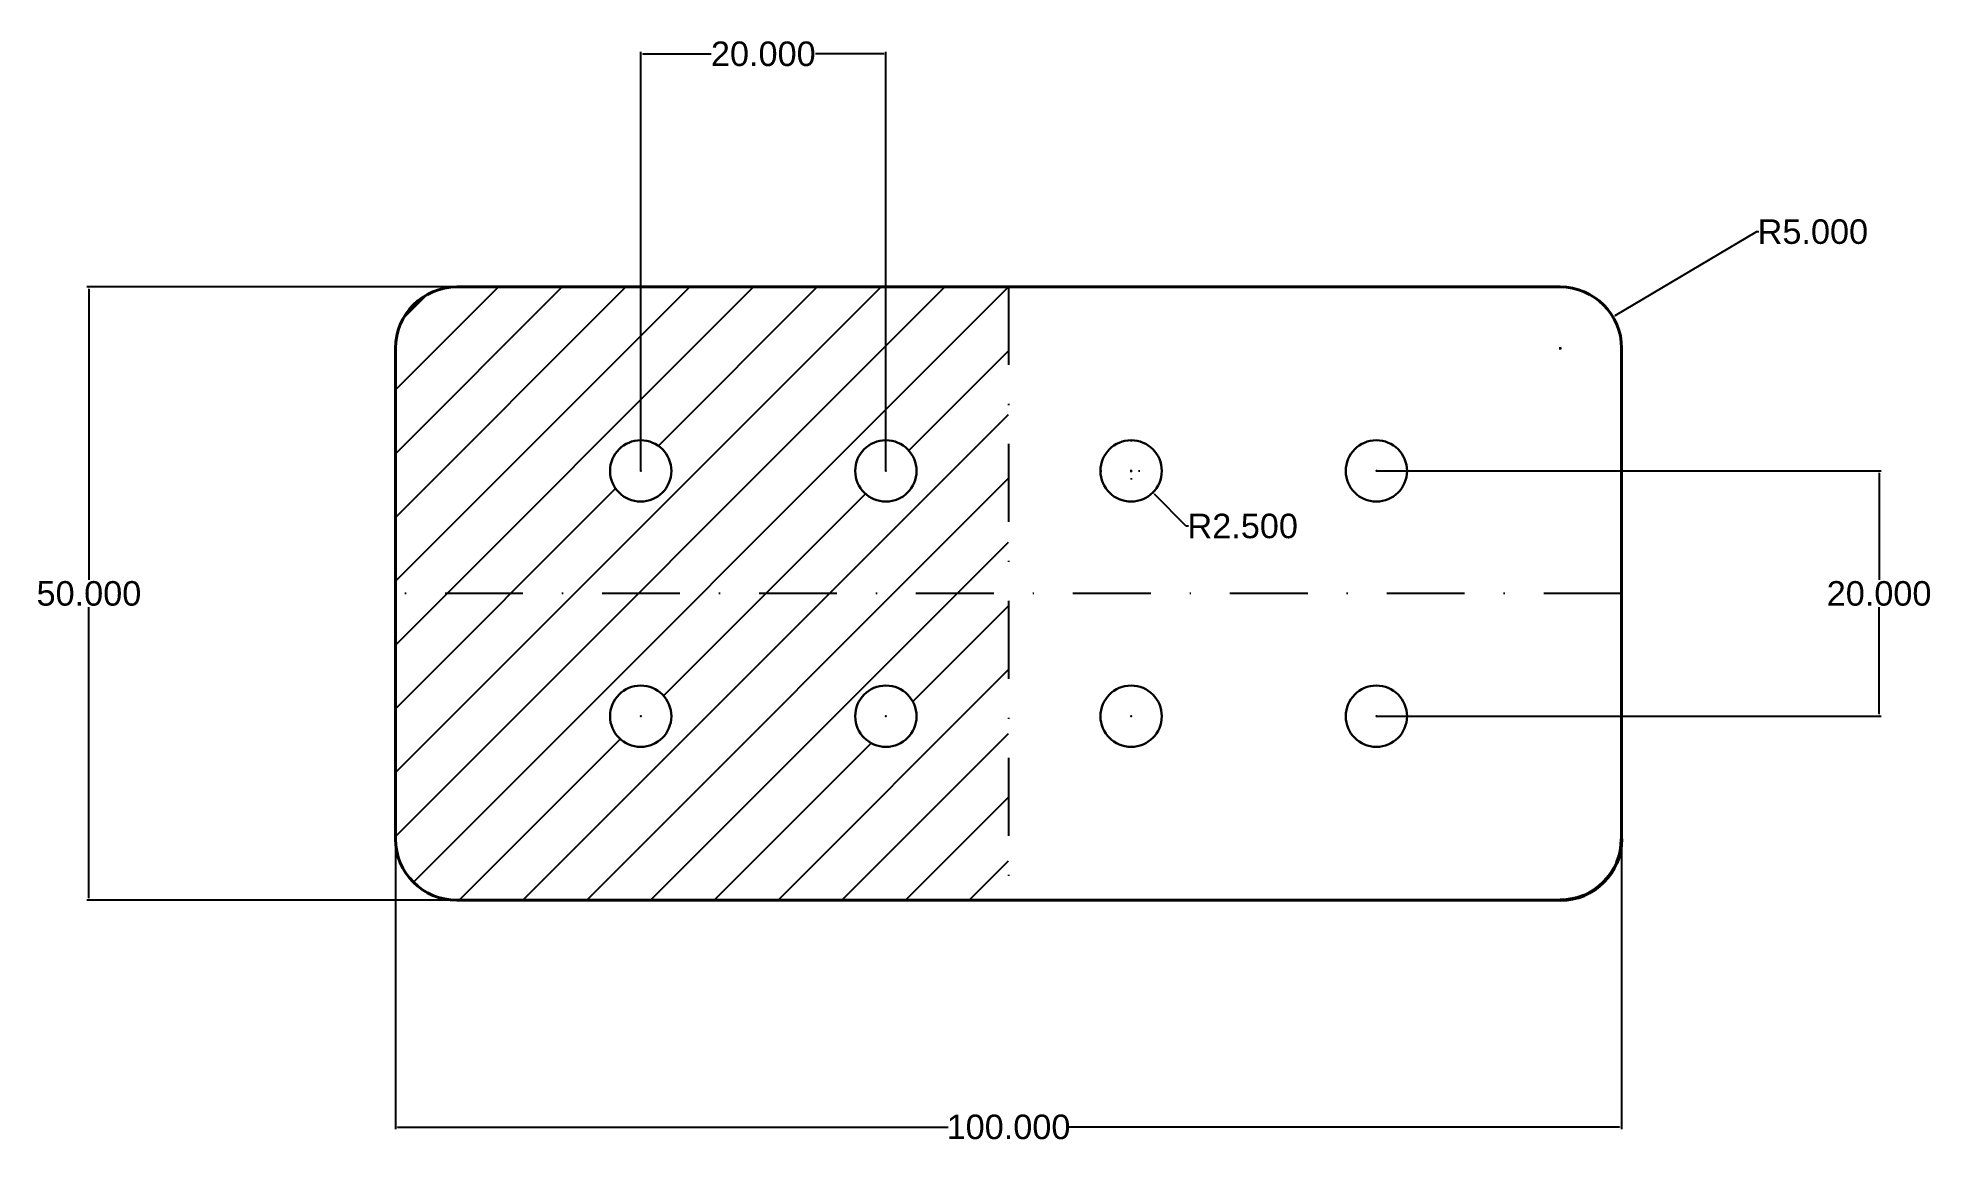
# Model space of a CAD drawing. Header units: inches. Extents: x 132 to 286, y 65 to 155.
import ezdxf

# ---------------------------------------------------------------- set-up
doc = ezdxf.new("R2010")
doc.units = ezdxf.units.IN
doc.header["$MEASUREMENT"] = 0
for name, pattern in [('ACAD_ISO07W100', [3, 0, -3]), ('DASHDOT2', [12.7, 6.35, -3.175, 0, -3.175]), ('DASHED2', [9.525, 6.35, -3.175])]:
    doc.linetypes.add(name, pattern=pattern)
doc.styles.get("Standard").update_dxf_attribs({"font": 'arial.ttf'})
doc.dimstyles.get("Standard").update_dxf_attribs({"dimtxt": 2, "dimasz": 0.18, "dimexe": 0.18, "dimexo": 0.0625, "dimgap": 0.09, "dimtad": 0, "dimtih": 1, "dimtoh": 1, "dimdec": 3, "dimzin": 0, "dimdsep": 46, "dimtxsty": 'Standard', "dimcen": 0.09, "dimclrd": 1, "dimclrt": 5, "dimadec": 0, "dimazin": 0, "dimtfac": 1, "dimtdec": 3, "dimtofl": 0, "dimtmove": 0, "dimatfit": 3, "dimfxl": 1, "dimtolj": 1, "dimtzin": 0, "dimarcsym": 0})

# ---------------------------------------------------------------- blocks, each defined once
blk = doc.blocks.new('*D15')
at = {"color": 0, "lineweight": -2, "transparency": 16777216}
for p, q in [((181, 119.56), (181, 153.68)), ((201, 119.56), (201, 153.68))]:
    blk.add_line(p, q, dxfattribs=at)
at = {"color": 1, "lineweight": -2, "transparency": 16777216}
for p, q in [((181.18, 153.5), (186.74, 153.5)), ((200.82, 153.5), (195.26, 153.5))]:
    blk.add_line(p, q, dxfattribs=at)
at = {"color": 1, "transparency": 16777216}
for points in [[(181.18, 153.53), (181.18, 153.47), (181, 153.5)], [(200.82, 153.53), (200.82, 153.47), (201, 153.5)]]:
    blk.add_solid(points, dxfattribs=at)
at = {"layer": 'Defpoints', "color": 0, "transparency": 16777216}
for p in [(201, 153.5), (181, 119.5), (201, 119.5)]:
    blk.add_point(p, dxfattribs=at)
at = {"color": 5, "transparency": 16777216, "insert": (191, 153.5), "char_height": 2, "attachment_point": 5}
blk.add_mtext('\\A1;20.000', dxfattribs=at)
blk = doc.blocks.new('*D16')
at = {"color": 0, "lineweight": -2, "transparency": 16777216}
for p, q in [((220.91, 119.5), (221.09, 119.5)), ((221, 119.41), (221, 119.59))]:
    blk.add_line(p, q, dxfattribs=at)
at = {"color": 1, "lineweight": -2, "transparency": 16777216}
for p, q in [((225.5, 115), (222.9, 117.6)), ((225.68, 115), (225.5, 115))]:
    blk.add_line(p, q, dxfattribs=at)
at = {"color": 1, "transparency": 16777216}
blk.add_solid([(222.92, 117.63), (222.87, 117.58), (222.77, 117.73)], dxfattribs=at)
at = {"layer": 'Defpoints', "color": 0, "transparency": 16777216}
for p in [(221, 119.5), (222.77, 117.73)]:
    blk.add_point(p, dxfattribs=at)
at = {"color": 5, "transparency": 16777216, "insert": (230.1, 115), "char_height": 2, "attachment_point": 5}
blk.add_mtext('\\A1;R2.500', dxfattribs=at)
blk = doc.blocks.new('*D17')
at = {"color": 1, "lineweight": -2, "transparency": 16777216}
for p, q in [((272, 139), (260.45, 132.14)), ((272.18, 139), (272, 139))]:
    blk.add_line(p, q, dxfattribs=at)
at = {"color": 0, "lineweight": -2, "transparency": 16777216}
for p, q in [((255.91, 129.5), (256.09, 129.5)), ((256, 129.41), (256, 129.59))]:
    blk.add_line(p, q, dxfattribs=at)
at = {"color": 1, "transparency": 16777216}
blk.add_solid([(260.44, 132.17), (260.47, 132.12), (260.3, 132.05)], dxfattribs=at)
at = {"layer": 'Defpoints', "color": 0, "transparency": 16777216}
for p in [(260.3, 132.05), (256, 129.5)]:
    blk.add_point(p, dxfattribs=at)
at = {"color": 5, "transparency": 16777216, "insert": (276.6, 139), "char_height": 2, "attachment_point": 5}
blk.add_mtext('\\A1;R5.000', dxfattribs=at)
blk = doc.blocks.new('*D18')
at = {"color": 0, "lineweight": -2, "transparency": 16777216}
for p, q in [((241.06, 119.5), (282.18, 119.5)), ((241.06, 99.5), (282.18, 99.5))]:
    blk.add_line(p, q, dxfattribs=at)
at = {"color": 1, "lineweight": -2, "transparency": 16777216}
for p, q in [((282, 119.32), (282, 110.61)), ((282, 99.68), (282, 108.39))]:
    blk.add_line(p, q, dxfattribs=at)
at = {"color": 1, "transparency": 16777216}
for points in [[(281.97, 119.32), (282.03, 119.32), (282, 119.5)], [(281.97, 99.68), (282.03, 99.68), (282, 99.5)]]:
    blk.add_solid(points, dxfattribs=at)
at = {"layer": 'Defpoints', "color": 0, "transparency": 16777216}
for p in [(241, 119.5), (241, 99.5), (282, 99.5)]:
    blk.add_point(p, dxfattribs=at)
at = {"color": 5, "transparency": 16777216, "insert": (282, 109.5), "char_height": 2, "attachment_point": 5}
blk.add_mtext('\\A1;20.000', dxfattribs=at)
blk = doc.blocks.new('*D19')
at = {"color": 0, "lineweight": -2, "transparency": 16777216}
for p, q in [((161, 89.44), (161, 65.82)), ((261, 89.44), (261, 65.82))]:
    blk.add_line(p, q, dxfattribs=at)
at = {"color": 1, "lineweight": -2, "transparency": 16777216}
for p, q in [((161.18, 66), (206.08, 66)), ((260.82, 66), (215.92, 66))]:
    blk.add_line(p, q, dxfattribs=at)
at = {"color": 1, "transparency": 16777216}
for points in [[(161.18, 66.03), (161.18, 65.97), (161, 66)], [(260.82, 66.03), (260.82, 65.97), (261, 66)]]:
    blk.add_solid(points, dxfattribs=at)
at = {"layer": 'Defpoints', "color": 0, "transparency": 16777216}
for p in [(161, 89.5), (261, 89.5), (261, 66)]:
    blk.add_point(p, dxfattribs=at)
at = {"color": 5, "transparency": 16777216, "insert": (211, 66), "char_height": 2, "attachment_point": 5}
blk.add_mtext('\\A1;100.000', dxfattribs=at)
blk = doc.blocks.new('*D20')
at = {"color": 0, "lineweight": -2, "transparency": 16777216}
for p, q in [((165.94, 134.5), (135.82, 134.5)), ((165.94, 84.5), (135.82, 84.5))]:
    blk.add_line(p, q, dxfattribs=at)
at = {"color": 1, "lineweight": -2, "transparency": 16777216}
for p, q in [((136, 134.32), (136, 110.61)), ((136, 84.68), (136, 108.39))]:
    blk.add_line(p, q, dxfattribs=at)
at = {"color": 1, "transparency": 16777216}
for points in [[(135.97, 134.32), (136.03, 134.32), (136, 134.5)], [(135.97, 84.68), (136.03, 84.68), (136, 84.5)]]:
    blk.add_solid(points, dxfattribs=at)
at = {"layer": 'Defpoints', "color": 0, "transparency": 16777216}
for p in [(166, 134.5), (136, 84.5), (166, 84.5)]:
    blk.add_point(p, dxfattribs=at)
at = {"color": 5, "transparency": 16777216, "insert": (136, 109.5), "char_height": 2, "attachment_point": 5}
blk.add_mtext('\\A1;50.000', dxfattribs=at)

msp = doc.modelspace()

# ---------------------------------------------------------------- hatches: boundary and pattern name
h = msp.add_hatch()
h.set_pattern_fill('JIS_WOOD', color=256, scale=5.2)
h.set_pattern_definition([(45, (151, 74.5), (-2.6, 2.6), [])])
edge = h.paths.add_edge_path(flags=16)
edge.add_arc((201, 119.5), 2.5, 0, 360)
edge = h.paths.add_edge_path(flags=16)
edge.add_arc((201, 99.5), 2.5, 0, 360)
edge = h.paths.add_edge_path(flags=16)
edge.add_arc((181, 99.5), 2.5, 0, 360)
edge = h.paths.add_edge_path(flags=16)
edge.add_arc((181, 119.5), 2.5, 0, 360)
edge = h.paths.add_edge_path()
edge.add_line((166, 134.5), (211, 134.5))
edge.add_line((211, 134.5), (211, 84.5))
edge.add_line((211, 84.5), (166, 84.5))
edge.add_arc((166, 89.5), 5, 180, 270, ccw=False)
edge.add_line((161, 89.5), (161, 109.5))
edge.add_line((161, 109.5), (161, 129.5))
edge.add_arc((166, 129.5), 5, 90, 180, ccw=False)

# ---------------------------------------------------------------- linework, layer by layer
at = {"lineweight": 40, "ltscale": 2}
for p, q in [((166, 134.5), (211, 134.5)), ((256, 134.5), (211, 134.5)), ((161, 129.5), (161, 109.5)), ((261, 129.5), (261, 109.5)), ((161, 89.5), (161, 109.5)), ((261, 89.5), (261, 109.5)), ((166, 84.5), (211, 84.5)), ((211, 84.5), (256, 84.5))]:
    msp.add_line(p, q, dxfattribs=at)
at = {"linetype": 'DASHDOT2'}
for p, q in [((211, 134.5), (211, 84.5)), ((261, 109.5), (161, 109.5))]:
    msp.add_line(p, q, dxfattribs=at)
at = {"linetype": 'ACAD_ISO07W100'}
for p, q in [((221, 122), (221, 117)), ((218.5, 119.5), (223.5, 119.5))]:
    msp.add_line(p, q, dxfattribs=at)
at = {"lineweight": 30}
for centre in [(181, 119.5), (201, 119.5), (221, 119.5), (241, 119.5), (181, 99.5), (201, 99.5), (221, 99.5), (241, 99.5)]:
    msp.add_circle(centre, 2.5, dxfattribs=at)
at = {"lineweight": 40, "ltscale": 2}
for centre, start, end in [((166, 129.5), 90, 180), ((256, 129.5), 0, 90), ((166, 89.5), 180, 270)]:
    msp.add_arc(centre, 5, start, end, dxfattribs=at)
at = {"lineweight": 50, "ltscale": 2}
msp.add_arc((256, 89.5), 5, 270, 0, dxfattribs=at)
at = {"linetype": 'DASHED2', "lineweight": -2}
for p in [(181, 119.5), (201, 119.5), (241, 119.5), (181, 99.5), (201, 99.5), (221, 99.5), (241, 99.5)]:
    msp.add_point(p, dxfattribs=at)
at = {"linetype": 'ACAD_ISO07W100', "lineweight": -2}
msp.add_point((221, 119.5), dxfattribs=at)
for p in [(181, 99.5), (201, 99.5), (221, 99.5)]:
    msp.add_point(p)

# ---------------------------------------------------------------- dimensions: what is measured, and where the dimension line sits
for base, p1, p2, picture, middle in [((201, 153.5), (181, 119.5), (201, 119.5), '*D15', (191, 153.5)), ((261, 66), (161, 89.5), (261, 89.5), '*D19', (211, 66))]:
    dim = msp.add_linear_dim(base=base, p1=p1, p2=p2, dimstyle='Standard')
    dim.commit()
    dim.dimension.update_dxf_attribs({"geometry": picture, "text_midpoint": middle})
for center, mpoint, picture, middle in [((256, 129.5), (260.2993, 132.0527), '*D17', (276.5981, 139)), ((221, 119.5), (222.7678, 117.7322), '*D16', (230.0981, 115))]:
    dim = msp.add_radius_dim(center=center, mpoint=mpoint, dimstyle='Standard')
    dim.commit()
    dim.dimension.update_dxf_attribs({"geometry": picture, "text_midpoint": middle, "dimtype": 164})
for base, p1, p2, picture, middle in [((136, 84.5), (166, 134.5), (166, 84.5), '*D20', (136, 109.5)), ((282, 99.5), (241, 119.5), (241, 99.5), '*D18', (282, 109.5))]:
    dim = msp.add_linear_dim(base=base, p1=p1, p2=p2, angle=90, dimstyle='Standard')
    dim.commit()
    dim.dimension.update_dxf_attribs({"geometry": picture, "text_midpoint": middle})

doc.saveas('drawing.dxf')
